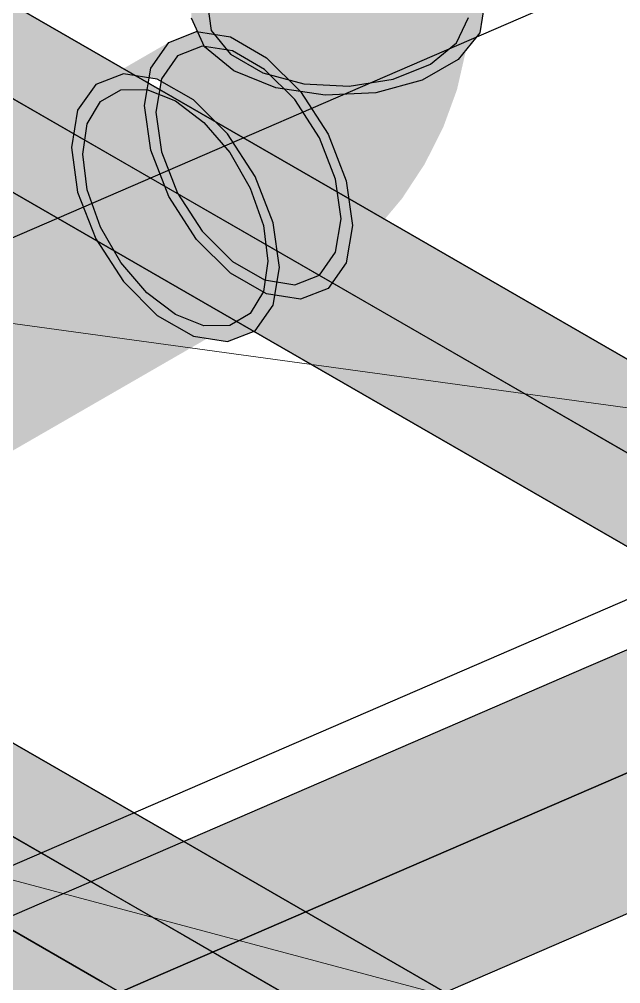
# Model space of a CAD drawing. Header units: metres. Extents: x 0 to 34.2, y 0 to 17.8.
# Drawn here: x 10.378 to 10.699, y 9.204 to 9.719 of the extents above; entities that cross this region are included whole.
import ezdxf

# ---------------------------------------------------------------- set-up
doc = ezdxf.new("R2010")
doc.units = ezdxf.units.M
doc.header["$LTSCALE"] = 0.25
doc.layers.add('ISO-ARISTAS', color=8, linetype='CONTINUOUS')
doc.layers.add('ISO-CONCRETO-SUP', color=254, linetype='CONTINUOUS', true_color=0xe8e8e8)
doc.layers.add('LLAMADAS', color=30, linetype='CONTINUOUS', lineweight=18)

msp = doc.modelspace()

# ---------------------------------------------------------------- linework, layer by layer
at = {"layer": 'ISO-ARISTAS', "color": 250}
for p, q in [((8.91706, 8.97127), (11.00677, 9.87615)), ((10.5244, 9.6404), (10.19295, 9.83176)), ((10.19295, 9.83176), (10.5244, 9.6404)), ((10.4811, 9.6154), (10.14965, 9.80676)), ((10.4811, 9.6154), (10.14965, 9.80676)), ((10.19295, 9.78176), (10.5244, 9.5904)), ((10.19295, 9.78176), (10.5244, 9.5904)), ((10.4811, 9.5654), (10.14965, 9.75676)), ((10.14965, 9.75676), (10.4811, 9.5654)), ((10.47871, 9.72701), (10.48082, 9.71307)), ((10.62634, 9.72744), (10.62397, 9.71179)), ((10.61152, 9.70647), (10.6178, 9.71999)), ((10.47721, 9.70437), (10.47017, 9.71956)), ((10.45816, 9.70665), (10.47291, 9.71243)), ((10.47291, 9.71243), (10.491, 9.70958)), ((10.48082, 9.71307), (10.49107, 9.70038)), ((10.491, 9.70958), (10.51025, 9.69847)), ((10.62397, 9.71179), (10.61246, 9.69754)), ((10.44854, 9.69296), (10.45816, 9.70665)), ((10.47594, 9.70461), (10.46281, 9.69947)), ((10.49205, 9.70208), (10.47594, 9.70461)), ((10.49283, 9.6915), (10.47721, 9.70437)), ((10.59762, 9.695), (10.61152, 9.70647)), ((10.46281, 9.69947), (10.45424, 9.68728)), ((10.49107, 9.70038), (10.50821, 9.69048)), ((10.50919, 9.69219), (10.49205, 9.70208)), ((10.51025, 9.69847), (10.52834, 9.68043)), ((10.57776, 9.68697), (10.59762, 9.695)), ((10.61246, 9.69754), (10.59321, 9.68643)), ((10.43394, 9.68993), (10.41919, 9.68415)), ((10.45203, 9.68708), (10.43394, 9.68993)), ((10.4452, 9.673), (10.44854, 9.69296)), ((10.51513, 9.68249), (10.49283, 9.6915)), ((10.50821, 9.69048), (10.53019, 9.68457)), ((10.5253, 9.67611), (10.50919, 9.69219)), ((9.24851, 8.77991), (11.33823, 9.68478)), ((10.41919, 9.68415), (10.40957, 9.67046)), ((10.45424, 9.68728), (10.45126, 9.6695)), ((10.47128, 9.67597), (10.45203, 9.68708)), ((10.53019, 9.68457), (10.55434, 9.68335)), ((10.55434, 9.68335), (10.57776, 9.68697)), ((10.59321, 9.68643), (10.56854, 9.67979)), ((10.42172, 9.67506), (10.43264, 9.68137)), ((10.42172, 9.67506), (10.43264, 9.68137)), ((10.43264, 9.68137), (10.4464, 9.68152)), ((10.43264, 9.68137), (10.4464, 9.68152)), ((10.4464, 9.68152), (10.46165, 9.6755)), ((10.4464, 9.68152), (10.46165, 9.6755)), ((10.54142, 9.67842), (10.51513, 9.68249)), ((10.52834, 9.68043), (10.54308, 9.65762)), ((10.56854, 9.67979), (10.54142, 9.67842)), ((10.4147, 9.66322), (10.42172, 9.67506)), ((10.4147, 9.66322), (10.42172, 9.67506)), ((10.46165, 9.6755), (10.47691, 9.6639)), ((10.46165, 9.6755), (10.47691, 9.6639)), ((10.48936, 9.65793), (10.47128, 9.67597)), ((10.53844, 9.65581), (10.5253, 9.67611)), ((10.40957, 9.67046), (10.40623, 9.6505)), ((10.44854, 9.64918), (10.4452, 9.673)), ((10.45126, 9.6695), (10.45424, 9.64829)), ((10.41229, 9.647), (10.4147, 9.66322)), ((10.41229, 9.647), (10.4147, 9.66322)), ((10.47691, 9.6639), (10.49067, 9.64786)), ((10.47691, 9.6639), (10.49067, 9.64786)), ((10.50411, 9.63512), (10.48936, 9.65793)), ((10.54701, 9.63371), (10.53844, 9.65581)), ((10.54308, 9.65762), (10.55271, 9.63282)), ((10.40623, 9.6505), (10.40957, 9.62668)), ((10.45816, 9.62438), (10.44854, 9.64918)), ((10.45424, 9.64829), (10.46281, 9.62619)), ((10.49067, 9.64786), (10.50159, 9.62895)), ((10.49067, 9.64786), (10.50159, 9.62895)), ((10.4147, 9.62799), (10.41229, 9.647)), ((10.4147, 9.62799), (10.41229, 9.647)), ((10.85585, 9.44903), (10.5244, 9.6404)), ((10.5244, 9.6404), (10.85585, 9.44903)), ((10.51373, 9.61032), (10.50411, 9.63512)), ((10.54999, 9.6125), (10.54701, 9.63371)), ((10.55271, 9.63282), (10.55605, 9.609)), ((10.42172, 9.60805), (10.4147, 9.62799)), ((10.42172, 9.60805), (10.4147, 9.62799)), ((10.50159, 9.62895), (10.5086, 9.60901)), ((10.50159, 9.62895), (10.5086, 9.60901)), ((10.40957, 9.62668), (10.41919, 9.60188)), ((10.47291, 9.60157), (10.45816, 9.62438)), ((10.46281, 9.62619), (10.47594, 9.60589)), ((10.81255, 9.42403), (10.4811, 9.6154)), ((10.81255, 9.42403), (10.4811, 9.6154)), ((10.54701, 9.59472), (10.54999, 9.6125)), ((10.43264, 9.58914), (10.42172, 9.60805)), ((10.43264, 9.58914), (10.42172, 9.60805)), ((10.5086, 9.60901), (10.51101, 9.59)), ((10.5086, 9.60901), (10.51101, 9.59)), ((10.51708, 9.5865), (10.51373, 9.61032)), ((10.55605, 9.609), (10.55271, 9.58904)), ((10.41919, 9.60188), (10.43394, 9.57907)), ((10.491, 9.58353), (10.47291, 9.60157)), ((10.47594, 9.60589), (10.49205, 9.58981)), ((10.53844, 9.58253), (10.54701, 9.59472)), ((10.4464, 9.5731), (10.43264, 9.58914)), ((10.4464, 9.5731), (10.43264, 9.58914)), ((10.49205, 9.58981), (10.50919, 9.57992)), ((10.51101, 9.59), (10.5086, 9.57378)), ((10.51101, 9.59), (10.5086, 9.57378)), ((10.51373, 9.56654), (10.51708, 9.5865)), ((10.5244, 9.5904), (10.85585, 9.39903)), ((10.5244, 9.5904), (10.85585, 9.39903)), ((10.55271, 9.58904), (10.54308, 9.57535)), ((10.51025, 9.57242), (10.491, 9.58353)), ((10.5253, 9.57739), (10.53844, 9.58253)), ((10.43394, 9.57907), (10.45203, 9.56103)), ((10.50919, 9.57992), (10.5253, 9.57739)), ((10.46165, 9.5615), (10.4464, 9.5731)), ((10.46165, 9.5615), (10.4464, 9.5731)), ((10.5086, 9.57378), (10.50159, 9.56194)), ((10.5086, 9.57378), (10.50159, 9.56194)), ((10.52834, 9.56957), (10.51025, 9.57242)), ((10.54308, 9.57535), (10.52834, 9.56957)), ((10.50411, 9.55285), (10.51373, 9.56654)), ((10.45203, 9.56103), (10.47128, 9.54992)), ((10.47691, 9.55548), (10.46165, 9.5615)), ((10.47691, 9.55548), (10.46165, 9.5615)), ((10.81255, 9.37403), (10.4811, 9.5654)), ((10.4811, 9.5654), (10.81255, 9.37403)), ((10.50159, 9.56194), (10.49067, 9.55563)), ((10.50159, 9.56194), (10.49067, 9.55563)), ((10.49067, 9.55563), (10.47691, 9.55548)), ((10.49067, 9.55563), (10.47691, 9.55548)), ((10.48936, 9.54707), (10.50411, 9.55285)), ((10.47128, 9.54992), (10.48936, 9.54707)), ((10.97749, 9.50168), (10.68057, 9.37311)), ((10.46614, 9.28028), (10.13469, 9.47165)), ((10.13469, 9.47165), (10.46614, 9.28028)), ((10.42284, 9.25528), (10.09139, 9.44665)), ((10.42284, 9.25528), (10.09139, 9.44665)), ((10.13469, 9.42165), (10.46614, 9.23028)), ((10.13469, 9.42165), (10.46614, 9.23028)), ((10.42284, 9.20528), (10.09139, 9.39665)), ((10.09139, 9.39665), (10.42284, 9.20528)), ((10.68057, 9.37311), (10.38365, 9.24454)), ((10.4486, 9.20704), (10.74552, 9.33561)), ((10.74552, 9.33561), (10.4486, 9.20704)), ((10.79759, 9.08892), (10.46614, 9.28028)), ((10.46614, 9.28028), (10.79759, 9.08892)), ((10.4486, 9.13204), (10.74552, 9.26061)), ((10.75429, 9.06392), (10.42284, 9.25528)), ((10.75429, 9.06392), (10.42284, 9.25528)), ((10.38365, 9.24454), (10.08672, 9.11596)), ((10.46614, 9.23028), (10.79759, 9.03892)), ((10.46614, 9.23028), (10.79759, 9.03892)), ((10.15168, 9.07846), (10.4486, 9.20704)), ((10.4486, 9.20704), (10.15168, 9.07846)), ((10.75429, 9.01392), (10.42284, 9.20528)), ((10.42284, 9.20528), (10.75429, 9.01392))]:
    msp.add_line(p, q, dxfattribs=at)
at = {"layer": 'ISO-CONCRETO-SUP', "true_color": 0x6b737d}
for points in [[(10.19295, 9.83176), (10.5244, 9.6404), (10.14965, 9.80676), (10.4811, 9.6154)], [(10.19295, 9.78176), (10.5244, 9.5904), (10.14965, 9.75676), (10.4811, 9.5654)], [(10.5244, 9.6404), (10.85585, 9.44903), (10.4811, 9.6154), (10.81255, 9.42403)], [(10.5244, 9.5904), (10.85585, 9.39903), (10.4811, 9.5654), (10.81255, 9.37403)], [(10.13469, 9.47165), (10.46614, 9.28028), (10.09139, 9.44665), (10.42284, 9.25528)], [(10.13469, 9.42165), (10.46614, 9.23028), (10.09139, 9.39665), (10.42284, 9.20528)], [(10.46614, 9.28028), (10.79759, 9.08892), (10.42284, 9.25528), (10.75429, 9.06392)], [(10.46614, 9.23028), (10.79759, 9.03892), (10.42284, 9.20528), (10.75429, 9.01392)]]:
    msp.add_solid(points, dxfattribs=at)
at = {"layer": 'ISO-CONCRETO-SUP', "true_color": 0x616771}
for points in [[(10.19295, 9.78176), (10.5244, 9.5904), (10.19295, 9.83176), (10.5244, 9.6404)], [(10.14965, 9.75676), (10.4811, 9.5654), (10.14965, 9.80676), (10.4811, 9.6154)], [(10.5244, 9.5904), (10.85585, 9.39903), (10.5244, 9.6404), (10.85585, 9.44903)], [(10.4811, 9.5654), (10.81255, 9.37403), (10.4811, 9.6154), (10.81255, 9.42403)], [(10.13469, 9.42165), (10.46614, 9.23028), (10.13469, 9.47165), (10.46614, 9.28028)], [(10.09139, 9.39665), (10.42284, 9.20528), (10.09139, 9.44665), (10.42284, 9.25528)], [(10.46614, 9.23028), (10.79759, 9.03892), (10.46614, 9.28028), (10.79759, 9.08892)], [(10.42284, 9.20528), (10.75429, 9.01392), (10.42284, 9.25528), (10.75429, 9.06392)]]:
    msp.add_solid(points, dxfattribs=at)
at = {"layer": 'ISO-CONCRETO-SUP', "true_color": 0x22396e}
for points in [[(10.62397, 9.75679), (10.62634, 9.77244), (10.62397, 9.71179), (10.62634, 9.72744)], [(10.48264, 9.7256), (10.4775, 9.71929), (10.4798, 9.71782), (10.47603, 9.71526)], [(10.61152, 9.70647), (10.6178, 9.71999), (10.61028, 9.69122), (10.61627, 9.70123)], [(10.4798, 9.71782), (10.47603, 9.71526), (10.47598, 9.71023), (10.47405, 9.71134)], [(10.47598, 9.71023), (10.47405, 9.71134), (10.47132, 9.70312), (10.47164, 9.70767)], [(10.44854, 9.69296), (10.45816, 9.70665), (10.40957, 9.67046), (10.41919, 9.68415)], [(10.466, 9.69677), (10.46889, 9.70438), (10.46023, 9.69142), (10.46591, 9.70162)], [(10.47132, 9.70312), (10.47164, 9.70767), (10.466, 9.69677), (10.46889, 9.70438)], [(10.46023, 9.69142), (10.46591, 9.70162), (10.45424, 9.68728), (10.46281, 9.69947)], [(10.61028, 9.69122), (10.61627, 9.70123), (10.60661, 9.67512), (10.61176, 9.68143)], [(10.60661, 9.67512), (10.61176, 9.68143), (10.60065, 9.6588), (10.60442, 9.66135)], [(10.60065, 9.6588), (10.60442, 9.66135), (10.59263, 9.64288), (10.59455, 9.64177)], [(10.59263, 9.64288), (10.59455, 9.64177), (10.58285, 9.62797), (10.58253, 9.62343)], [(10.58285, 9.62797), (10.58253, 9.62343), (10.5717, 9.61465), (10.56881, 9.60704)], [(10.5717, 9.61465), (10.56881, 9.60704), (10.5596, 9.60342), (10.55392, 9.59323)], [(10.5596, 9.60342), (10.55392, 9.59323), (10.54701, 9.59472), (10.53844, 9.58253)], [(10.55271, 9.58904), (10.54308, 9.57535), (10.51373, 9.56654), (10.50411, 9.55285)]]:
    msp.add_solid(points, dxfattribs=at)
at = {"layer": 'ISO-CONCRETO-SUP', "true_color": 0x2a4686}
msp.add_solid([(10.47017, 9.76456), (10.47721, 9.74937), (10.47017, 9.71956), (10.47721, 9.70437)], dxfattribs=at)
at = {"layer": 'ISO-CONCRETO-SUP', "true_color": 0x263f79}
msp.add_solid([(10.61246, 9.74254), (10.62397, 9.75679), (10.61246, 9.69754), (10.62397, 9.71179)], dxfattribs=at)
at = {"layer": 'ISO-CONCRETO-SUP', "true_color": 0x2e4e94}
msp.add_solid([(10.47721, 9.74937), (10.49283, 9.7365), (10.47721, 9.70437), (10.49283, 9.6915)], dxfattribs=at)
at = {"layer": 'ISO-CONCRETO-SUP', "true_color": 0x2e4d93}
for points in [[(10.61569, 9.73393), (10.60544, 9.74662), (10.61395, 9.71257), (10.60359, 9.72387)], [(10.47603, 9.71526), (10.48, 9.70946), (10.47405, 9.71134), (10.47939, 9.70826)], [(10.48082, 9.71307), (10.49107, 9.70038), (10.48073, 9.71191), (10.49109, 9.70061)], [(10.60442, 9.66135), (10.60045, 9.66716), (10.59455, 9.64177), (10.58921, 9.64485)]]:
    msp.add_solid(points, dxfattribs=at)
at = {"layer": 'ISO-CONCRETO-SUP', "true_color": 0x365bad}
for points in [[(10.56459, 9.74107), (10.54064, 9.74489), (10.55944, 9.71852), (10.53613, 9.7251)], [(10.53009, 9.68341), (10.55403, 9.67959), (10.52981, 9.6822), (10.55313, 9.67562)]]:
    msp.add_solid(points, dxfattribs=at)
at = {"layer": 'ISO-CONCRETO-SUP', "true_color": 0x375caf}
for points in [[(10.58645, 9.73377), (10.56459, 9.74107), (10.58097, 9.70976), (10.55944, 9.71852)], [(10.50823, 9.69072), (10.53009, 9.68341), (10.50829, 9.69096), (10.52981, 9.6822)]]:
    msp.add_solid(points, dxfattribs=at)
at = {"layer": 'ISO-CONCRETO-SUP', "true_color": 0x2b488a}
for points in [[(10.59321, 9.73143), (10.61246, 9.74254), (10.59321, 9.68643), (10.61246, 9.69754)], [(10.4784, 9.72325), (10.48073, 9.71191), (10.4775, 9.71929), (10.48045, 9.7107)], [(10.45816, 9.70665), (10.47291, 9.71243), (10.41919, 9.68415), (10.43394, 9.68993)], [(10.61627, 9.70123), (10.61395, 9.71257), (10.61176, 9.68143), (10.60881, 9.69002)], [(10.54308, 9.57535), (10.52834, 9.56957), (10.50411, 9.55285), (10.48936, 9.54707)]]:
    msp.add_solid(points, dxfattribs=at)
at = {"layer": 'ISO-CONCRETO-SUP', "true_color": 0x31539e}
msp.add_solid([(10.49283, 9.7365), (10.51513, 9.72749), (10.49283, 9.6915), (10.51513, 9.68249)], dxfattribs=at)
at = {"layer": 'ISO-CONCRETO-SUP', "true_color": 0x2f4f97}
msp.add_solid([(10.56854, 9.72479), (10.59321, 9.73143), (10.56854, 9.67979), (10.59321, 9.68643)], dxfattribs=at)
at = {"layer": 'ISO-CONCRETO-SUP', "true_color": 0x3559a9}
for points in [[(10.60359, 9.72387), (10.58645, 9.73377), (10.59811, 9.69986), (10.58097, 9.70976)], [(10.49109, 9.70061), (10.50823, 9.69072), (10.49114, 9.70086), (10.50829, 9.69096)], [(10.49318, 9.6507), (10.47892, 9.66821), (10.47829, 9.63689), (10.46682, 9.65698)], [(10.54452, 9.66072), (10.55878, 9.64321), (10.54154, 9.65795), (10.55301, 9.63786)]]:
    msp.add_solid(points, dxfattribs=at)
at = {"layer": 'ISO-CONCRETO-SUP', "true_color": 0x294482}
for points in [[(10.6178, 9.71999), (10.61569, 9.73393), (10.61627, 9.70123), (10.61395, 9.71257)], [(10.47871, 9.72701), (10.48082, 9.71307), (10.4784, 9.72325), (10.48073, 9.71191)]]:
    msp.add_solid(points, dxfattribs=at)
at = {"layer": 'ISO-CONCRETO-SUP', "true_color": 0x27427d}
for points in [[(10.49526, 9.72886), (10.48264, 9.7256), (10.49086, 9.71681), (10.4798, 9.71782)], [(10.59399, 9.67186), (10.60661, 9.67512), (10.58959, 9.65981), (10.60065, 9.6588)]]:
    msp.add_solid(points, dxfattribs=at)
at = {"layer": 'ISO-CONCRETO-SUP', "true_color": 0x2f4e95}
for points in [[(10.51384, 9.72869), (10.49526, 9.72886), (10.50788, 9.71236), (10.49086, 9.71681)], [(10.47405, 9.71134), (10.47939, 9.70826), (10.47164, 9.70767), (10.47865, 9.70713)], [(10.47164, 9.70767), (10.47865, 9.70713), (10.46889, 9.70438), (10.47781, 9.70612)], [(10.47892, 9.66821), (10.46949, 9.68421), (10.46682, 9.65698), (10.46055, 9.67592)], [(10.57542, 9.67203), (10.59399, 9.67186), (10.57258, 9.66425), (10.58959, 9.65981)], [(10.55878, 9.64321), (10.56821, 9.62721), (10.55301, 9.63786), (10.55928, 9.61892)], [(10.59455, 9.64177), (10.58921, 9.64485), (10.58253, 9.62343), (10.57552, 9.62397)], [(10.58253, 9.62343), (10.57552, 9.62397), (10.56881, 9.60704), (10.55989, 9.6053)]]:
    msp.add_solid(points, dxfattribs=at)
at = {"layer": 'ISO-CONCRETO-SUP', "true_color": 0x3558a8}
for points in [[(10.53613, 9.7251), (10.51384, 9.72869), (10.52879, 9.70502), (10.50788, 9.71236)], [(10.48, 9.70946), (10.49123, 9.70111), (10.47939, 9.70826), (10.49136, 9.70135)], [(10.55313, 9.67562), (10.57542, 9.67203), (10.55166, 9.6716), (10.57258, 9.66425)], [(10.60045, 9.66716), (10.58922, 9.67551), (10.58921, 9.64485), (10.57725, 9.65176)]]:
    msp.add_solid(points, dxfattribs=at)
at = {"layer": 'ISO-CONCRETO-SUP', "true_color": 0x3355a2}
msp.add_solid([(10.51513, 9.72749), (10.54142, 9.72342), (10.51513, 9.68249), (10.54142, 9.67842)], dxfattribs=at)
at = {"layer": 'ISO-CONCRETO-SUP', "true_color": 0x385eb3}
for points in [[(10.55944, 9.71852), (10.53613, 9.7251), (10.55109, 9.69566), (10.52879, 9.70502)], [(10.52981, 9.6822), (10.55313, 9.67562), (10.52936, 9.68096), (10.55166, 9.6716)]]:
    msp.add_solid(points, dxfattribs=at)
at = {"layer": 'ISO-CONCRETO-SUP', "true_color": 0x32549f}
for points in [[(10.54142, 9.72342), (10.56854, 9.72479), (10.54142, 9.67842), (10.56854, 9.67979)], [(10.49107, 9.70038), (10.50821, 9.69048), (10.49109, 9.70061), (10.50823, 9.69072)]]:
    msp.add_solid(points, dxfattribs=at)
at = {"layer": 'ISO-CONCRETO-SUP', "true_color": 0x31529c}
for points in [[(10.61395, 9.71257), (10.60359, 9.72387), (10.60881, 9.69002), (10.59811, 9.69986)], [(10.48073, 9.71191), (10.49109, 9.70061), (10.48045, 9.7107), (10.49114, 9.70086)]]:
    msp.add_solid(points, dxfattribs=at)
at = {"layer": 'ISO-CONCRETO-SUP', "true_color": 0x27417d}
for points in [[(10.49086, 9.71681), (10.4798, 9.71782), (10.48494, 9.70505), (10.47598, 9.71023)], [(10.46949, 9.68421), (10.466, 9.69677), (10.46055, 9.67592), (10.46023, 9.69142)], [(10.58959, 9.65981), (10.60065, 9.6588), (10.58367, 9.64805), (10.59263, 9.64288)], [(10.56821, 9.62721), (10.5717, 9.61465), (10.55928, 9.61892), (10.5596, 9.60342)]]:
    msp.add_solid(points, dxfattribs=at)
at = {"layer": 'ISO-CONCRETO-SUP', "true_color": 0x2d4b8f}
for points in [[(10.4775, 9.71929), (10.48045, 9.7107), (10.47603, 9.71526), (10.48, 9.70946)], [(10.61176, 9.68143), (10.60881, 9.69002), (10.60442, 9.66135), (10.60045, 9.66716)]]:
    msp.add_solid(points, dxfattribs=at)
at = {"layer": 'ISO-CONCRETO-SUP', "true_color": 0x2f4f96}
for points in [[(10.50788, 9.71236), (10.49086, 9.71681), (10.49985, 9.69644), (10.48494, 9.70505)], [(10.49985, 9.69644), (10.48494, 9.70505), (10.49008, 9.68153), (10.47772, 9.69405)], [(10.49008, 9.68153), (10.47772, 9.69405), (10.47892, 9.66821), (10.46949, 9.68421)], [(10.57258, 9.66425), (10.58959, 9.65981), (10.56875, 9.65667), (10.58367, 9.64805)], [(10.56875, 9.65667), (10.58367, 9.64805), (10.56409, 9.64956), (10.57645, 9.63705)], [(10.56409, 9.64956), (10.57645, 9.63705), (10.55878, 9.64321), (10.56821, 9.62721)]]:
    msp.add_solid(points, dxfattribs=at)
at = {"layer": 'ISO-CONCRETO-SUP', "true_color": 0x3960b6}
for points in [[(10.58097, 9.70976), (10.55944, 9.71852), (10.57208, 9.68541), (10.55109, 9.69566)], [(10.49123, 9.70111), (10.50838, 9.69121), (10.49136, 9.70135), (10.5085, 9.69145)], [(10.50829, 9.69096), (10.52981, 9.6822), (10.50838, 9.69121), (10.52936, 9.68096)], [(10.58922, 9.67551), (10.57208, 9.68541), (10.57725, 9.65176), (10.56011, 9.66166)]]:
    msp.add_solid(points, dxfattribs=at)
at = {"layer": 'ISO-CONCRETO-SUP', "true_color": 0x31529d}
for points in [[(10.47291, 9.71243), (10.491, 9.70958), (10.43394, 9.68993), (10.45203, 9.68708)], [(10.52834, 9.56957), (10.51025, 9.57242), (10.48936, 9.54707), (10.47128, 9.54992)]]:
    msp.add_solid(points, dxfattribs=at)
at = {"layer": 'ISO-CONCRETO-SUP', "true_color": 0x3559aa}
for points in [[(10.491, 9.70958), (10.51025, 9.69847), (10.45203, 9.68708), (10.47128, 9.67597)], [(10.52879, 9.70502), (10.50788, 9.71236), (10.51892, 9.68543), (10.49985, 9.69644)], [(10.47865, 9.70713), (10.4915, 9.70158), (10.47781, 9.70612), (10.49167, 9.70178)], [(10.47939, 9.70826), (10.49136, 9.70135), (10.47865, 9.70713), (10.4915, 9.70158)], [(10.55166, 9.6716), (10.57258, 9.66425), (10.54968, 9.66768), (10.56875, 9.65667)], [(10.58921, 9.64485), (10.57725, 9.65176), (10.57552, 9.62397), (10.56267, 9.62952)], [(10.57552, 9.62397), (10.56267, 9.62952), (10.55989, 9.6053), (10.54603, 9.60964)], [(10.51025, 9.57242), (10.491, 9.58353), (10.47128, 9.54992), (10.45203, 9.56103)]]:
    msp.add_solid(points, dxfattribs=at)
at = {"layer": 'ISO-CONCRETO-SUP', "true_color": 0x27417c}
for points in [[(10.48494, 9.70505), (10.47598, 9.71023), (10.47772, 9.69405), (10.47132, 9.70312)], [(10.47772, 9.69405), (10.47132, 9.70312), (10.46949, 9.68421), (10.466, 9.69677)], [(10.58367, 9.64805), (10.59263, 9.64288), (10.57645, 9.63705), (10.58285, 9.62797)], [(10.57645, 9.63705), (10.58285, 9.62797), (10.56821, 9.62721), (10.5717, 9.61465)]]:
    msp.add_solid(points, dxfattribs=at)
at = {"layer": 'ISO-CONCRETO-SUP', "true_color": 0x3356a3}
for points in [[(10.48045, 9.7107), (10.49114, 9.70086), (10.48, 9.70946), (10.49123, 9.70111)], [(10.60881, 9.69002), (10.59811, 9.69986), (10.60045, 9.66716), (10.58922, 9.67551)]]:
    msp.add_solid(points, dxfattribs=at)
at = {"layer": 'ISO-CONCRETO-SUP', "true_color": 0x385db1}
for points in [[(10.59811, 9.69986), (10.58097, 9.70976), (10.58922, 9.67551), (10.57208, 9.68541)], [(10.49114, 9.70086), (10.50829, 9.69096), (10.49123, 9.70111), (10.50838, 9.69121)], [(10.52626, 9.67677), (10.54154, 9.65795), (10.5253, 9.67611), (10.53844, 9.65581)], [(10.49357, 9.61807), (10.47829, 9.63689), (10.47594, 9.60589), (10.46281, 9.62619)]]:
    msp.add_solid(points, dxfattribs=at)
at = {"layer": 'ISO-CONCRETO-SUP', "true_color": 0x2c4a8d}
for points in [[(10.46591, 9.70162), (10.47689, 9.70527), (10.46281, 9.69947), (10.47594, 9.70461)], [(10.55392, 9.59323), (10.54294, 9.58957), (10.53844, 9.58253), (10.5253, 9.57739)]]:
    msp.add_solid(points, dxfattribs=at)
at = {"layer": 'ISO-CONCRETO-SUP', "true_color": 0x2e4d92}
for points in [[(10.46889, 9.70438), (10.47781, 9.70612), (10.46591, 9.70162), (10.47689, 9.70527)], [(10.57776, 9.68697), (10.59762, 9.695), (10.57717, 9.6797), (10.5967, 9.68374)], [(10.56881, 9.60704), (10.55989, 9.6053), (10.55392, 9.59323), (10.54294, 9.58957)]]:
    msp.add_solid(points, dxfattribs=at)
at = {"layer": 'ISO-CONCRETO-SUP', "true_color": 0x3254a1}
for points in [[(10.47689, 9.70527), (10.49186, 9.70195), (10.47594, 9.70461), (10.49205, 9.70208)], [(10.54294, 9.58957), (10.52797, 9.59289), (10.5253, 9.57739), (10.50919, 9.57992)]]:
    msp.add_solid(points, dxfattribs=at)
at = {"layer": 'ISO-CONCRETO-SUP', "true_color": 0x3457a7}
for points in [[(10.47781, 9.70612), (10.49167, 9.70178), (10.47689, 9.70527), (10.49186, 9.70195)], [(10.55989, 9.6053), (10.54603, 9.60964), (10.54294, 9.58957), (10.52797, 9.59289)]]:
    msp.add_solid(points, dxfattribs=at)
at = {"layer": 'ISO-CONCRETO-SUP', "true_color": 0x3960b7}
for points in [[(10.55109, 9.69566), (10.52879, 9.70502), (10.53985, 9.67335), (10.51892, 9.68543)], [(10.52936, 9.68096), (10.55166, 9.6716), (10.52876, 9.67976), (10.54968, 9.66768)]]:
    msp.add_solid(points, dxfattribs=at)
at = {"layer": 'ISO-CONCRETO-SUP', "true_color": 0x284381}
msp.add_solid([(10.59762, 9.695), (10.61152, 9.70647), (10.5967, 9.68374), (10.61028, 9.69122)], dxfattribs=at)
at = {"layer": 'ISO-CONCRETO-SUP', "true_color": 0x3a61b8}
for points in [[(10.49136, 9.70135), (10.5085, 9.69145), (10.4915, 9.70158), (10.50865, 9.69168)], [(10.52802, 9.67863), (10.54727, 9.664), (10.52717, 9.67762), (10.54452, 9.66072)], [(10.52615, 9.65247), (10.5069, 9.66709), (10.51053, 9.6338), (10.49318, 9.6507)], [(10.57725, 9.65176), (10.56011, 9.66166), (10.56267, 9.62952), (10.54552, 9.63942)]]:
    msp.add_solid(points, dxfattribs=at)
at = {"layer": 'ISO-CONCRETO-SUP', "true_color": 0x3a60b8}
for points in [[(10.4915, 9.70158), (10.50865, 9.69168), (10.49167, 9.70178), (10.50882, 9.69188)], [(10.56267, 9.62952), (10.54552, 9.63942), (10.54603, 9.60964), (10.52888, 9.61954)]]:
    msp.add_solid(points, dxfattribs=at)
at = {"layer": 'ISO-CONCRETO-SUP', "true_color": 0x395fb4}
for points in [[(10.49167, 9.70178), (10.50882, 9.69188), (10.49186, 9.70195), (10.509, 9.69205)], [(10.54603, 9.60964), (10.52888, 9.61954), (10.52797, 9.59289), (10.51083, 9.60279)]]:
    msp.add_solid(points, dxfattribs=at)
at = {"layer": 'ISO-CONCRETO-SUP', "true_color": 0x375bae}
for points in [[(10.49186, 9.70195), (10.509, 9.69205), (10.49205, 9.70208), (10.50919, 9.69219)], [(10.52834, 9.68043), (10.54308, 9.65762), (10.48936, 9.65793), (10.50411, 9.63512)], [(10.47291, 9.60157), (10.45816, 9.62438), (10.43394, 9.57907), (10.41919, 9.60188)], [(10.52797, 9.59289), (10.51083, 9.60279), (10.50919, 9.57992), (10.49205, 9.58981)]]:
    msp.add_solid(points, dxfattribs=at)
at = {"layer": 'ISO-CONCRETO-SUP', "true_color": 0x375cb0}
for points in [[(10.51025, 9.69847), (10.52834, 9.68043), (10.47128, 9.67597), (10.48936, 9.65793)], [(10.491, 9.58353), (10.47291, 9.60157), (10.45203, 9.56103), (10.43394, 9.57907)]]:
    msp.add_solid(points, dxfattribs=at)
at = {"layer": 'ISO-CONCRETO-SUP', "true_color": 0x365aab}
for points in [[(10.51892, 9.68543), (10.49985, 9.69644), (10.5069, 9.66709), (10.49008, 9.68153)], [(10.5069, 9.66709), (10.49008, 9.68153), (10.49318, 9.6507), (10.47892, 9.66821)], [(10.54727, 9.664), (10.56409, 9.64956), (10.54452, 9.66072), (10.55878, 9.64321)], [(10.54968, 9.66768), (10.56875, 9.65667), (10.54727, 9.664), (10.56409, 9.64956)]]:
    msp.add_solid(points, dxfattribs=at)
at = {"layer": 'ISO-CONCRETO-SUP', "true_color": 0x3b62bb}
for points in [[(10.57208, 9.68541), (10.55109, 9.69566), (10.56011, 9.66166), (10.53985, 9.67335)], [(10.50838, 9.69121), (10.52936, 9.68096), (10.5085, 9.69145), (10.52876, 9.67976)]]:
    msp.add_solid(points, dxfattribs=at)
at = {"layer": 'ISO-CONCRETO-SUP', "true_color": 0x28427f}
for points in [[(10.4452, 9.673), (10.44854, 9.69296), (10.40623, 9.6505), (10.40957, 9.67046)], [(10.5967, 9.68374), (10.61028, 9.69122), (10.59399, 9.67186), (10.60661, 9.67512)], [(10.55605, 9.609), (10.55271, 9.58904), (10.51708, 9.5865), (10.51373, 9.56654)]]:
    msp.add_solid(points, dxfattribs=at)
at = {"layer": 'ISO-CONCRETO-SUP', "true_color": 0x27427e}
for points in [[(10.46055, 9.67592), (10.46023, 9.69142), (10.45126, 9.6695), (10.45424, 9.68728)], [(10.55928, 9.61892), (10.5596, 9.60342), (10.54999, 9.6125), (10.54701, 9.59472)]]:
    msp.add_solid(points, dxfattribs=at)
at = {"layer": 'ISO-CONCRETO-SUP', "true_color": 0x3457a6}
for points in [[(10.50821, 9.69048), (10.53019, 9.68457), (10.50823, 9.69072), (10.53009, 9.68341)], [(10.53019, 9.68457), (10.55434, 9.68335), (10.53009, 9.68341), (10.55403, 9.67959)], [(10.47829, 9.63689), (10.46682, 9.65698), (10.46281, 9.62619), (10.45424, 9.64829)], [(10.54154, 9.65795), (10.55301, 9.63786), (10.53844, 9.65581), (10.54701, 9.63371)]]:
    msp.add_solid(points, dxfattribs=at)
at = {"layer": 'ISO-CONCRETO-SUP', "true_color": 0x3b63bd}
for points in [[(10.5085, 9.69145), (10.52876, 9.67976), (10.50865, 9.69168), (10.52802, 9.67863)], [(10.50865, 9.69168), (10.52802, 9.67863), (10.50882, 9.69188), (10.52717, 9.67762)], [(10.56011, 9.66166), (10.53985, 9.67335), (10.54552, 9.63942), (10.52615, 9.65247)], [(10.54552, 9.63942), (10.52615, 9.65247), (10.52888, 9.61954), (10.51053, 9.6338)]]:
    msp.add_solid(points, dxfattribs=at)
at = {"layer": 'ISO-CONCRETO-SUP', "true_color": 0x3a61ba}
for points in [[(10.50882, 9.69188), (10.52717, 9.67762), (10.509, 9.69205), (10.52626, 9.67677)], [(10.52888, 9.61954), (10.51053, 9.6338), (10.51083, 9.60279), (10.49357, 9.61807)]]:
    msp.add_solid(points, dxfattribs=at)
at = {"layer": 'ISO-CONCRETO-SUP', "true_color": 0x385eb4}
for points in [[(10.509, 9.69205), (10.52626, 9.67677), (10.50919, 9.69219), (10.5253, 9.67611)], [(10.51083, 9.60279), (10.49357, 9.61807), (10.49205, 9.58981), (10.47594, 9.60589)]]:
    msp.add_solid(points, dxfattribs=at)
at = {"layer": 'ISO-CONCRETO-SUP', "true_color": 0x3a61b9}
for points in [[(10.53985, 9.67335), (10.51892, 9.68543), (10.52615, 9.65247), (10.5069, 9.66709)], [(10.52876, 9.67976), (10.54968, 9.66768), (10.52802, 9.67863), (10.54727, 9.664)]]:
    msp.add_solid(points, dxfattribs=at)
at = {"layer": 'ISO-CONCRETO-SUP', "true_color": 0x32539f}
msp.add_solid([(10.55434, 9.68335), (10.57776, 9.68697), (10.55403, 9.67959), (10.57717, 9.6797)], dxfattribs=at)
at = {"layer": 'ISO-CONCRETO-SUP', "true_color": 0x7e96ac}
for points in [[(10.42172, 9.67506), (10.43264, 9.68137), (10.3468, 9.63181), (10.35772, 9.63812)], [(10.50159, 9.56194), (10.49067, 9.55563), (10.42668, 9.51869), (10.41576, 9.51238)], [(10.42668, 9.51869), (10.41576, 9.51238), (10.35176, 9.47544), (10.34084, 9.46913)]]:
    msp.add_solid(points, dxfattribs=at)
at = {"layer": 'ISO-CONCRETO-SUP', "true_color": 0x8faac4}
for points in [[(10.43264, 9.68137), (10.4464, 9.68152), (10.35772, 9.63812), (10.37149, 9.63827)], [(10.49067, 9.55563), (10.47691, 9.55548), (10.41576, 9.51238), (10.40199, 9.51223)], [(10.41576, 9.51238), (10.40199, 9.51223), (10.34084, 9.46913), (10.32708, 9.46898)]]:
    msp.add_solid(points, dxfattribs=at)
at = {"layer": 'ISO-CONCRETO-SUP', "true_color": 0x9cbad6}
for points in [[(10.4464, 9.68152), (10.46165, 9.6755), (10.37149, 9.63827), (10.38674, 9.63225)], [(10.37149, 9.63827), (10.38674, 9.63225), (10.29657, 9.59502), (10.31183, 9.589)], [(10.47691, 9.55548), (10.46165, 9.5615), (10.40199, 9.51223), (10.38674, 9.51825)], [(10.40199, 9.51223), (10.38674, 9.51825), (10.32708, 9.46898), (10.31183, 9.475)]]:
    msp.add_solid(points, dxfattribs=at)
at = {"layer": 'ISO-CONCRETO-SUP', "true_color": 0x91adc7}
for points in [[(10.46165, 9.6185), (10.42172, 9.67506), (10.43264, 9.68137)], [(10.46165, 9.6185), (10.43264, 9.68137), (10.4464, 9.68152)], [(10.46165, 9.6185), (10.4464, 9.68152), (10.46165, 9.6755)], [(10.46165, 9.6185), (10.4147, 9.66322), (10.42172, 9.67506)], [(10.46165, 9.6185), (10.46165, 9.6755), (10.47691, 9.6639)], [(10.46165, 9.6185), (10.41229, 9.647), (10.4147, 9.66322)], [(10.46165, 9.6185), (10.47691, 9.6639), (10.49067, 9.64786)], [(10.46165, 9.6185), (10.49067, 9.64786), (10.50159, 9.62895)], [(10.46165, 9.6185), (10.4147, 9.62799), (10.41229, 9.647)], [(10.46165, 9.6185), (10.42172, 9.60805), (10.4147, 9.62799)], [(10.46165, 9.6185), (10.50159, 9.62895), (10.5086, 9.60901)], [(10.46165, 9.6185), (10.43264, 9.58914), (10.42172, 9.60805)], [(10.46165, 9.6185), (10.4464, 9.5731), (10.43264, 9.58914)], [(10.46165, 9.6185), (10.46165, 9.5615), (10.4464, 9.5731)], [(10.46165, 9.6185), (10.47691, 9.55548), (10.46165, 9.5615)], [(10.46165, 9.6185), (10.49067, 9.55563), (10.47691, 9.55548)], [(10.46165, 9.6185), (10.50159, 9.56194), (10.49067, 9.55563)], [(10.46165, 9.6185), (10.5086, 9.57378), (10.50159, 9.56194)], [(10.46165, 9.6185), (10.51101, 9.59), (10.5086, 9.57378)], [(10.46165, 9.6185), (10.5086, 9.60901), (10.51101, 9.59)]]:
    msp.add_solid(points, dxfattribs=at)
at = {"layer": 'ISO-CONCRETO-SUP', "true_color": 0x3356a4}
for points in [[(10.55403, 9.67959), (10.57717, 9.6797), (10.55313, 9.67562), (10.57542, 9.67203)], [(10.54308, 9.65762), (10.55271, 9.63282), (10.50411, 9.63512), (10.51373, 9.61032)], [(10.45816, 9.62438), (10.44854, 9.64918), (10.41919, 9.60188), (10.40957, 9.62668)]]:
    msp.add_solid(points, dxfattribs=at)
at = {"layer": 'ISO-CONCRETO-SUP', "true_color": 0x2e4d94}
for points in [[(10.57717, 9.6797), (10.5967, 9.68374), (10.57542, 9.67203), (10.59399, 9.67186)], [(10.44854, 9.64918), (10.4452, 9.673), (10.40957, 9.62668), (10.40623, 9.6505)], [(10.55271, 9.63282), (10.55605, 9.609), (10.51373, 9.61032), (10.51708, 9.5865)]]:
    msp.add_solid(points, dxfattribs=at)
at = {"layer": 'ISO-CONCRETO-SUP', "true_color": 0x687c8e}
for points in [[(10.4147, 9.66322), (10.42172, 9.67506), (10.33979, 9.61997), (10.3468, 9.63181)], [(10.5086, 9.57378), (10.50159, 9.56194), (10.43369, 9.53053), (10.42668, 9.51869)], [(10.43369, 9.53053), (10.42668, 9.51869), (10.35878, 9.48728), (10.35176, 9.47544)]]:
    msp.add_solid(points, dxfattribs=at)
at = {"layer": 'ISO-CONCRETO-SUP', "true_color": 0xa5c4e1}
for points in [[(10.46165, 9.6755), (10.47691, 9.6639), (10.38674, 9.63225), (10.40199, 9.62065)], [(10.38674, 9.63225), (10.40199, 9.62065), (10.31183, 9.589), (10.32708, 9.5774)], [(10.46165, 9.5615), (10.4464, 9.5731), (10.38674, 9.51825), (10.37149, 9.52985)], [(10.38674, 9.51825), (10.37149, 9.52985), (10.31183, 9.475), (10.29657, 9.4866)]]:
    msp.add_solid(points, dxfattribs=at)
at = {"layer": 'ISO-CONCRETO-SUP', "true_color": 0x2f4e94}
for points in [[(10.46682, 9.65698), (10.46055, 9.67592), (10.45424, 9.64829), (10.45126, 9.6695)], [(10.55301, 9.63786), (10.55928, 9.61892), (10.54701, 9.63371), (10.54999, 9.6125)]]:
    msp.add_solid(points, dxfattribs=at)
at = {"layer": 'ISO-CONCRETO-SUP', "true_color": 0x395fb6}
for points in [[(10.52717, 9.67762), (10.54452, 9.66072), (10.52626, 9.67677), (10.54154, 9.65795)], [(10.51053, 9.6338), (10.49318, 9.6507), (10.49357, 9.61807), (10.47829, 9.63689)]]:
    msp.add_solid(points, dxfattribs=at)
at = {"layer": 'ISO-CONCRETO-SUP', "true_color": 0x7990a6}
for points in [[(10.41229, 9.647), (10.4147, 9.66322), (10.33738, 9.60375), (10.33979, 9.61997)], [(10.51101, 9.59), (10.5086, 9.57378), (10.4361, 9.54675), (10.43369, 9.53053)], [(10.4361, 9.54675), (10.43369, 9.53053), (10.36119, 9.5035), (10.35878, 9.48728)]]:
    msp.add_solid(points, dxfattribs=at)
at = {"layer": 'ISO-CONCRETO-SUP', "true_color": 0xa7c7e4}
for points in [[(10.47691, 9.6639), (10.49067, 9.64786), (10.40199, 9.62065), (10.41576, 9.60461)], [(10.40199, 9.62065), (10.41576, 9.60461), (10.32708, 9.5774), (10.34084, 9.56136)], [(10.4464, 9.5731), (10.43264, 9.58914), (10.37149, 9.52985), (10.35772, 9.54589)]]:
    msp.add_solid(points, dxfattribs=at)
at = {"layer": 'ISO-CONCRETO-SUP', "true_color": 0xa3c2df}
for points in [[(10.49067, 9.64786), (10.50159, 9.62895), (10.41576, 9.60461), (10.42668, 9.5857)], [(10.43264, 9.58914), (10.42172, 9.60805), (10.35772, 9.54589), (10.3468, 9.5648)], [(10.41576, 9.60461), (10.42668, 9.5857), (10.34084, 9.56136), (10.35176, 9.54245)]]:
    msp.add_solid(points, dxfattribs=at)
at = {"layer": 'ISO-CONCRETO-SUP', "true_color": 0x8ba5be}
for points in [[(10.4147, 9.62799), (10.41229, 9.647), (10.33979, 9.58474), (10.33738, 9.60375)], [(10.5086, 9.60901), (10.51101, 9.59), (10.43369, 9.56576), (10.4361, 9.54675)], [(10.43369, 9.56576), (10.4361, 9.54675), (10.35878, 9.52251), (10.36119, 9.5035)]]:
    msp.add_solid(points, dxfattribs=at)
at = {"layer": 'ISO-CONCRETO-SUP', "true_color": 0x99b7d2}
for points in [[(10.42172, 9.60805), (10.4147, 9.62799), (10.3468, 9.5648), (10.33979, 9.58474)], [(10.50159, 9.62895), (10.5086, 9.60901), (10.42668, 9.5857), (10.43369, 9.56576)], [(10.42668, 9.5857), (10.43369, 9.56576), (10.35176, 9.54245), (10.35878, 9.52251)]]:
    msp.add_solid(points, dxfattribs=at)
at = {"layer": 'ISO-CONCRETO-SUP', "true_color": 0x686f79}
for points in [[(10.68057, 9.37311), (10.74552, 9.33561), (10.97749, 9.50168), (11.04245, 9.46418)], [(10.38365, 9.24454), (10.4486, 9.20704), (10.68057, 9.37311), (10.74552, 9.33561)], [(10.08672, 9.11596), (10.15168, 9.07846), (10.38365, 9.24454), (10.4486, 9.20704)]]:
    msp.add_solid(points, dxfattribs=at)
at = {"layer": 'ISO-CONCRETO-SUP', "true_color": 0x575d65}
for points in [[(10.4486, 9.13204), (10.74552, 9.26061), (10.4486, 9.20704), (10.74552, 9.33561)], [(10.15168, 9.00346), (10.4486, 9.13204), (10.15168, 9.07846), (10.4486, 9.20704)]]:
    msp.add_solid(points, dxfattribs=at)
at = {"layer": 'LLAMADAS'}
for p, q in [((18.48, 7.09727), (8.44641, 9.77422)), ((18.48, 8.44591), (10.27437, 9.57038))]:
    msp.add_line(p, q, dxfattribs=at)

doc.saveas('drawing.dxf')
